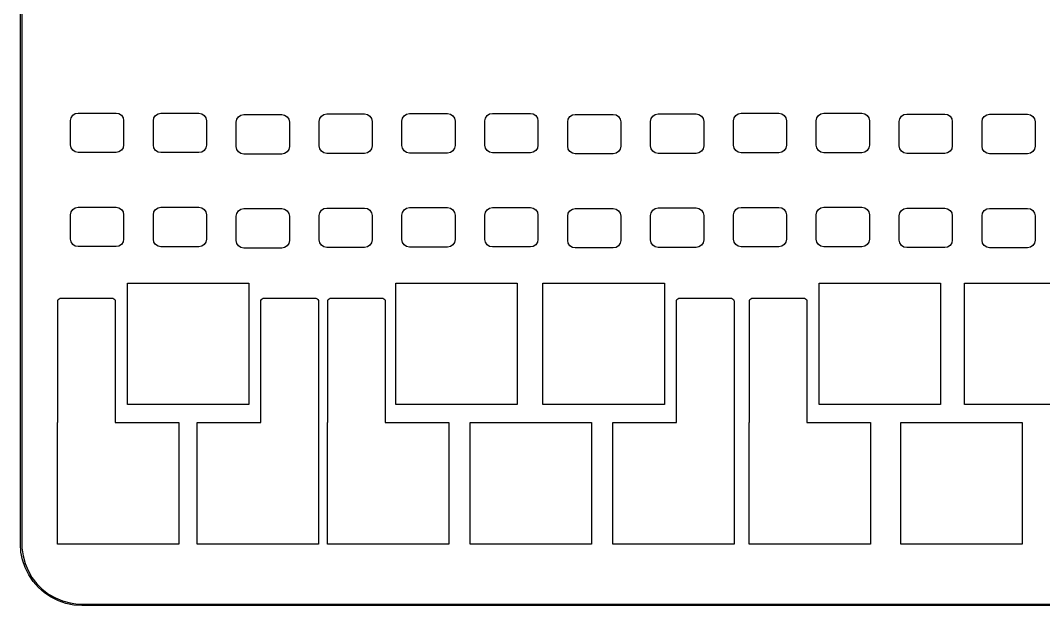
# Model space of a CAD drawing. Header units: millimetres. Extents: x 113.4 to 170.4, y -113 to -74.5.
# Drawn here: x 113.38 to 147.1, y -113.02 to -93.75 of the extents above; entities that cross this region are included whole.
import ezdxf

# ---------------------------------------------------------------- set-up
doc = ezdxf.new("R2010")
doc.units = ezdxf.units.MM
doc.layers.add('F.Mask', color=201, linetype='CONTINUOUS', true_color=0xd864ff)

msp = doc.modelspace()

# ---------------------------------------------------------------- linework, layer by layer
at = {"layer": 'F.Mask', "linetype": 'CONTINUOUS'}
for p, q in [((113.375, -111), (113.375, -76.5)), ((113.425, -76.5), (113.425, -111)), ((115.025, -97.05), (115.04403, -96.954329)), ((115.025, -97.85), (115.025, -97.05)), ((115.04403, -96.954329), (115.098223, -96.873223)), ((115.098223, -96.873223), (115.179329, -96.81903)), ((115.179329, -96.81903), (115.275, -96.8)), ((115.275, -96.8), (116.525, -96.8)), ((116.525, -96.8), (116.620671, -96.81903)), ((116.620671, -96.81903), (116.701777, -96.873223)), ((116.701777, -96.873223), (116.75597, -96.954329)), ((116.75597, -96.954329), (116.775, -97.05)), ((116.775, -97.05), (116.775, -97.85)), ((117.756632, -97.052778), (117.775662, -96.957107)), ((117.756632, -97.852778), (117.756632, -97.052778)), ((117.775662, -96.957107), (117.829855, -96.876001)), ((117.829855, -96.876001), (117.910961, -96.821808)), ((117.910961, -96.821808), (118.006632, -96.802778)), ((118.006632, -96.802778), (119.256632, -96.802778)), ((119.256632, -96.802778), (119.352303, -96.821808)), ((119.352303, -96.821808), (119.433409, -96.876001)), ((119.433409, -96.876001), (119.487602, -96.957107)), ((119.487602, -96.957107), (119.506632, -97.052778)), ((119.506632, -97.052778), (119.506632, -97.852778)), ((120.488263, -97.1), (120.507293, -97.004329)), ((120.488263, -97.9), (120.488263, -97.1)), ((120.507293, -97.004329), (120.561486, -96.923223)), ((120.561486, -96.923223), (120.642592, -96.86903)), ((120.642592, -96.86903), (120.738263, -96.85)), ((120.738263, -96.85), (121.988263, -96.85)), ((121.988263, -96.85), (122.083934, -96.86903)), ((122.083934, -96.86903), (122.16504, -96.923223)), ((122.16504, -96.923223), (122.219233, -97.004329)), ((122.219233, -97.004329), (122.238263, -97.1)), ((122.238263, -97.1), (122.238263, -97.9)), ((123.219895, -97.080556), (123.238925, -96.984885)), ((123.219895, -97.880556), (123.219895, -97.080556)), ((123.238925, -96.984885), (123.293118, -96.903779)), ((123.293118, -96.903779), (123.374224, -96.849586)), ((123.374224, -96.849586), (123.469895, -96.830556)), ((123.469895, -96.830556), (124.719895, -96.830556)), ((124.719895, -96.830556), (124.815566, -96.849586)), ((124.815566, -96.849586), (124.896672, -96.903779)), ((124.896672, -96.903779), (124.950865, -96.984885)), ((124.950865, -96.984885), (124.969895, -97.080556)), ((124.969895, -97.080556), (124.969895, -97.880556)), ((125.951526, -97.066667), (125.970556, -96.970996)), ((125.951526, -97.866667), (125.951526, -97.066667)), ((125.970556, -96.970996), (126.024749, -96.88989)), ((126.024749, -96.88989), (126.105855, -96.835697)), ((126.105855, -96.835697), (126.201526, -96.816667)), ((126.201526, -96.816667), (127.451526, -96.816667)), ((127.451526, -96.816667), (127.547197, -96.835697)), ((127.547197, -96.835697), (127.628303, -96.88989)), ((127.628303, -96.88989), (127.682496, -96.970996)), ((127.682496, -96.970996), (127.701526, -97.066667)), ((127.701526, -97.066667), (127.701526, -97.866667)), ((128.683158, -97.061111), (128.702188, -96.96544)), ((128.683158, -97.861111), (128.683158, -97.061111)), ((128.702188, -96.96544), (128.756381, -96.884334)), ((128.756381, -96.884334), (128.837487, -96.830141)), ((128.837487, -96.830141), (128.933158, -96.811111)), ((128.933158, -96.811111), (130.183158, -96.811111)), ((130.183158, -96.811111), (130.278829, -96.830141)), ((130.278829, -96.830141), (130.359935, -96.884334)), ((130.359935, -96.884334), (130.414128, -96.96544)), ((130.414128, -96.96544), (130.433158, -97.061111)), ((130.433158, -97.061111), (130.433158, -97.861111)), ((131.414789, -97.094444), (131.433819, -96.998773)), ((131.414789, -97.894444), (131.414789, -97.094444)), ((131.433819, -96.998773), (131.488012, -96.917667)), ((131.488012, -96.917667), (131.569118, -96.863474)), ((131.569118, -96.863474), (131.664789, -96.844444)), ((131.664789, -96.844444), (132.914789, -96.844444)), ((132.914789, -96.844444), (133.01046, -96.863474)), ((133.01046, -96.863474), (133.091566, -96.917667)), ((133.091566, -96.917667), (133.145759, -96.998773)), ((133.145759, -96.998773), (133.164789, -97.094444)), ((133.164789, -97.094444), (133.164789, -97.894444)), ((134.146421, -97.077778), (134.165451, -96.982107)), ((134.146421, -97.877778), (134.146421, -97.077778)), ((134.165451, -96.982107), (134.219644, -96.901001)), ((134.219644, -96.901001), (134.30075, -96.846808)), ((134.30075, -96.846808), (134.396421, -96.827778)), ((134.396421, -96.827778), (135.646421, -96.827778)), ((135.646421, -96.827778), (135.742092, -96.846808)), ((135.742092, -96.846808), (135.823198, -96.901001)), ((135.823198, -96.901001), (135.877391, -96.982107)), ((135.877391, -96.982107), (135.896421, -97.077778)), ((135.896421, -97.077778), (135.896421, -97.877778)), ((136.878053, -97.058333), (136.897083, -96.962662)), ((136.878053, -97.858333), (136.878053, -97.058333)), ((136.897083, -96.962662), (136.951276, -96.881556)), ((136.951276, -96.881556), (137.032382, -96.827363)), ((137.032382, -96.827363), (137.128053, -96.808333)), ((137.128053, -96.808333), (138.378053, -96.808333)), ((138.378053, -96.808333), (138.473724, -96.827363)), ((138.473724, -96.827363), (138.55483, -96.881556)), ((138.55483, -96.881556), (138.609023, -96.962662)), ((138.609023, -96.962662), (138.628053, -97.058333)), ((138.628053, -97.058333), (138.628053, -97.858333)), ((139.609684, -97.055556), (139.628714, -96.959885)), ((139.609684, -97.855556), (139.609684, -97.055556)), ((139.628714, -96.959885), (139.682907, -96.878779)), ((139.682907, -96.878779), (139.764013, -96.824586)), ((139.764013, -96.824586), (139.859684, -96.805556)), ((139.859684, -96.805556), (141.109684, -96.805556)), ((141.109684, -96.805556), (141.205355, -96.824586)), ((141.205355, -96.824586), (141.286461, -96.878779)), ((141.286461, -96.878779), (141.340654, -96.959885)), ((141.340654, -96.959885), (141.359684, -97.055556)), ((141.359684, -97.055556), (141.359684, -97.855556)), ((142.341316, -97.083333), (142.360346, -96.987662)), ((142.341316, -97.883333), (142.341316, -97.083333)), ((142.360346, -96.987662), (142.414539, -96.906556)), ((142.414539, -96.906556), (142.495645, -96.852363)), ((142.495645, -96.852363), (142.591316, -96.833333)), ((142.591316, -96.833333), (143.841316, -96.833333)), ((143.841316, -96.833333), (143.936987, -96.852363)), ((143.936987, -96.852363), (144.018093, -96.906556)), ((144.018093, -96.906556), (144.072286, -96.987662)), ((144.072286, -96.987662), (144.091316, -97.083333)), ((144.091316, -97.083333), (144.091316, -97.883333)), ((145.072947, -97.091667), (145.091977, -96.995996)), ((145.072947, -97.891667), (145.072947, -97.091667)), ((145.091977, -96.995996), (145.14617, -96.91489)), ((145.14617, -96.91489), (145.227276, -96.860697)), ((145.227276, -96.860697), (145.322947, -96.841667)), ((145.322947, -96.841667), (146.572947, -96.841667)), ((146.572947, -96.841667), (146.668618, -96.860697)), ((146.668618, -96.860697), (146.749724, -96.91489)), ((146.749724, -96.91489), (146.803917, -96.995996)), ((146.803917, -96.995996), (146.822947, -97.091667)), ((146.822947, -97.091667), (146.822947, -97.891667)), ((115.04403, -97.945671), (115.025, -97.85)), ((115.098223, -98.026777), (115.04403, -97.945671)), ((115.179329, -98.08097), (115.098223, -98.026777)), ((115.275, -98.1), (115.179329, -98.08097)), ((116.525, -98.1), (115.275, -98.1)), ((116.620671, -98.08097), (116.525, -98.1)), ((116.701777, -98.026777), (116.620671, -98.08097)), ((116.75597, -97.945671), (116.701777, -98.026777)), ((116.775, -97.85), (116.75597, -97.945671)), ((117.775662, -97.948449), (117.756632, -97.852778)), ((117.829855, -98.029555), (117.775662, -97.948449)), ((117.910961, -98.083748), (117.829855, -98.029555)), ((118.006632, -98.102778), (117.910961, -98.083748)), ((119.256632, -98.102778), (118.006632, -98.102778)), ((119.352303, -98.083748), (119.256632, -98.102778)), ((119.433409, -98.029555), (119.352303, -98.083748)), ((119.487602, -97.948449), (119.433409, -98.029555)), ((119.506632, -97.852778), (119.487602, -97.948449)), ((120.507293, -97.995671), (120.488263, -97.9)), ((120.561486, -98.076777), (120.507293, -97.995671)), ((120.642592, -98.13097), (120.561486, -98.076777)), ((120.738263, -98.15), (120.642592, -98.13097)), ((122.083934, -98.13097), (121.988263, -98.15)), ((122.16504, -98.076777), (122.083934, -98.13097)), ((122.219233, -97.995671), (122.16504, -98.076777)), ((122.238263, -97.9), (122.219233, -97.995671)), ((123.238925, -97.976227), (123.219895, -97.880556)), ((123.293118, -98.057333), (123.238925, -97.976227)), ((123.374224, -98.111526), (123.293118, -98.057333)), ((123.469895, -98.130556), (123.374224, -98.111526)), ((124.719895, -98.130556), (123.469895, -98.130556)), ((124.815566, -98.111526), (124.719895, -98.130556)), ((124.896672, -98.057333), (124.815566, -98.111526)), ((124.950865, -97.976227), (124.896672, -98.057333)), ((124.969895, -97.880556), (124.950865, -97.976227)), ((125.970556, -97.962338), (125.951526, -97.866667)), ((126.024749, -98.043444), (125.970556, -97.962338)), ((126.105855, -98.097637), (126.024749, -98.043444)), ((126.201526, -98.116667), (126.105855, -98.097637)), ((127.451526, -98.116667), (126.201526, -98.116667)), ((127.547197, -98.097637), (127.451526, -98.116667)), ((127.628303, -98.043444), (127.547197, -98.097637)), ((127.682496, -97.962338), (127.628303, -98.043444)), ((127.701526, -97.866667), (127.682496, -97.962338)), ((128.702188, -97.956782), (128.683158, -97.861111)), ((128.756381, -98.037888), (128.702188, -97.956782)), ((128.837487, -98.092081), (128.756381, -98.037888)), ((128.933158, -98.111111), (128.837487, -98.092081)), ((130.183158, -98.111111), (128.933158, -98.111111)), ((130.278829, -98.092081), (130.183158, -98.111111)), ((130.359935, -98.037888), (130.278829, -98.092081)), ((130.414128, -97.956782), (130.359935, -98.037888)), ((130.433158, -97.861111), (130.414128, -97.956782)), ((131.433819, -97.990115), (131.414789, -97.894444)), ((131.488012, -98.071221), (131.433819, -97.990115)), ((131.569118, -98.125414), (131.488012, -98.071221)), ((131.664789, -98.144444), (131.569118, -98.125414)), ((133.01046, -98.125414), (132.914789, -98.144444)), ((133.091566, -98.071221), (133.01046, -98.125414)), ((133.145759, -97.990115), (133.091566, -98.071221)), ((133.164789, -97.894444), (133.145759, -97.990115)), ((134.165451, -97.973449), (134.146421, -97.877778)), ((134.219644, -98.054555), (134.165451, -97.973449)), ((134.30075, -98.108748), (134.219644, -98.054555)), ((134.396421, -98.127778), (134.30075, -98.108748)), ((135.646421, -98.127778), (134.396421, -98.127778)), ((135.742092, -98.108748), (135.646421, -98.127778)), ((135.823198, -98.054555), (135.742092, -98.108748)), ((135.877391, -97.973449), (135.823198, -98.054555)), ((135.896421, -97.877778), (135.877391, -97.973449)), ((136.897083, -97.954004), (136.878053, -97.858333)), ((136.951276, -98.03511), (136.897083, -97.954004)), ((137.032382, -98.089303), (136.951276, -98.03511)), ((137.128053, -98.108333), (137.032382, -98.089303)), ((138.378053, -98.108333), (137.128053, -98.108333)), ((138.473724, -98.089303), (138.378053, -98.108333)), ((138.55483, -98.03511), (138.473724, -98.089303)), ((138.609023, -97.954004), (138.55483, -98.03511)), ((138.628053, -97.858333), (138.609023, -97.954004)), ((139.628714, -97.951227), (139.609684, -97.855556)), ((139.682907, -98.032333), (139.628714, -97.951227)), ((139.764013, -98.086526), (139.682907, -98.032333)), ((139.859684, -98.105556), (139.764013, -98.086526)), ((141.109684, -98.105556), (139.859684, -98.105556)), ((141.205355, -98.086526), (141.109684, -98.105556)), ((141.286461, -98.032333), (141.205355, -98.086526)), ((141.340654, -97.951227), (141.286461, -98.032333)), ((141.359684, -97.855556), (141.340654, -97.951227)), ((142.360346, -97.979004), (142.341316, -97.883333)), ((142.414539, -98.06011), (142.360346, -97.979004)), ((142.495645, -98.114303), (142.414539, -98.06011)), ((142.591316, -98.133333), (142.495645, -98.114303)), ((143.841316, -98.133333), (142.591316, -98.133333)), ((143.936987, -98.114303), (143.841316, -98.133333)), ((144.018093, -98.06011), (143.936987, -98.114303)), ((144.072286, -97.979004), (144.018093, -98.06011)), ((144.091316, -97.883333), (144.072286, -97.979004)), ((145.091977, -97.987338), (145.072947, -97.891667)), ((145.14617, -98.068444), (145.091977, -97.987338)), ((145.227276, -98.122637), (145.14617, -98.068444)), ((145.322947, -98.141667), (145.227276, -98.122637)), ((146.668618, -98.122637), (146.572947, -98.141667)), ((146.749724, -98.068444), (146.668618, -98.122637)), ((146.803917, -97.987338), (146.749724, -98.068444)), ((146.822947, -97.891667), (146.803917, -97.987338)), ((121.988263, -98.15), (120.738263, -98.15)), ((132.914789, -98.144444), (131.664789, -98.144444)), ((146.572947, -98.141667), (145.322947, -98.141667)), ((115.025, -100.15), (115.04403, -100.054329)), ((115.025, -100.95), (115.025, -100.15)), ((115.04403, -100.054329), (115.098223, -99.973223)), ((115.098223, -99.973223), (115.179329, -99.91903)), ((115.179329, -99.91903), (115.275, -99.9)), ((115.275, -99.9), (116.525, -99.9)), ((116.525, -99.9), (116.620671, -99.91903)), ((116.620671, -99.91903), (116.701777, -99.973223)), ((116.701777, -99.973223), (116.75597, -100.054329)), ((116.75597, -100.054329), (116.775, -100.15)), ((116.775, -100.15), (116.775, -100.95)), ((117.756632, -100.152778), (117.775662, -100.057107)), ((117.756632, -100.952778), (117.756632, -100.152778)), ((117.775662, -100.057107), (117.829855, -99.976001)), ((117.829855, -99.976001), (117.910961, -99.921808)), ((117.910961, -99.921808), (118.006632, -99.902778)), ((118.006632, -99.902778), (119.256632, -99.902778)), ((119.256632, -99.902778), (119.352303, -99.921808)), ((119.352303, -99.921808), (119.433409, -99.976001)), ((119.433409, -99.976001), (119.487602, -100.057107)), ((119.487602, -100.057107), (119.506632, -100.152778)), ((119.506632, -100.152778), (119.506632, -100.952778)), ((120.488263, -100.2), (120.507293, -100.104329)), ((120.507293, -100.104329), (120.561486, -100.023223)), ((120.561486, -100.023223), (120.642592, -99.96903)), ((120.642592, -99.96903), (120.738263, -99.95)), ((120.738263, -99.95), (121.988263, -99.95)), ((121.988263, -99.95), (122.083934, -99.96903)), ((122.083934, -99.96903), (122.16504, -100.023223)), ((122.16504, -100.023223), (122.219233, -100.104329)), ((122.219233, -100.104329), (122.238263, -100.2)), ((123.219895, -100.180556), (123.238925, -100.084885)), ((123.238925, -100.084885), (123.293118, -100.003779)), ((123.293118, -100.003779), (123.374224, -99.949586)), ((123.374224, -99.949586), (123.469895, -99.930556)), ((123.469895, -99.930556), (124.719895, -99.930556)), ((124.719895, -99.930556), (124.815566, -99.949586)), ((124.815566, -99.949586), (124.896672, -100.003779)), ((124.896672, -100.003779), (124.950865, -100.084885)), ((124.950865, -100.084885), (124.969895, -100.180556)), ((125.951526, -100.166667), (125.970556, -100.070996)), ((125.970556, -100.070996), (126.024749, -99.98989)), ((126.024749, -99.98989), (126.105855, -99.935697)), ((126.105855, -99.935697), (126.201526, -99.916667)), ((126.201526, -99.916667), (127.451526, -99.916667)), ((127.451526, -99.916667), (127.547197, -99.935697)), ((127.547197, -99.935697), (127.628303, -99.98989)), ((127.628303, -99.98989), (127.682496, -100.070996)), ((127.682496, -100.070996), (127.701526, -100.166667)), ((128.683158, -100.161111), (128.702188, -100.06544)), ((128.683158, -100.961111), (128.683158, -100.161111)), ((128.702188, -100.06544), (128.756381, -99.984334)), ((128.756381, -99.984334), (128.837487, -99.930141)), ((128.837487, -99.930141), (128.933158, -99.911111)), ((128.933158, -99.911111), (130.183158, -99.911111)), ((130.183158, -99.911111), (130.278829, -99.930141)), ((130.278829, -99.930141), (130.359935, -99.984334)), ((130.359935, -99.984334), (130.414128, -100.06544)), ((130.414128, -100.06544), (130.433158, -100.161111)), ((130.433158, -100.161111), (130.433158, -100.961111)), ((131.414789, -100.194444), (131.433819, -100.098773)), ((131.433819, -100.098773), (131.488012, -100.017667)), ((131.488012, -100.017667), (131.569118, -99.963474)), ((131.569118, -99.963474), (131.664789, -99.944444)), ((131.664789, -99.944444), (132.914789, -99.944444)), ((132.914789, -99.944444), (133.01046, -99.963474)), ((133.01046, -99.963474), (133.091566, -100.017667)), ((133.091566, -100.017667), (133.145759, -100.098773)), ((133.145759, -100.098773), (133.164789, -100.194444)), ((134.146421, -100.177778), (134.165451, -100.082107)), ((134.165451, -100.082107), (134.219644, -100.001001)), ((134.219644, -100.001001), (134.30075, -99.946808)), ((134.30075, -99.946808), (134.396421, -99.927778)), ((134.396421, -99.927778), (135.646421, -99.927778)), ((135.646421, -99.927778), (135.742092, -99.946808)), ((135.742092, -99.946808), (135.823198, -100.001001)), ((135.823198, -100.001001), (135.877391, -100.082107)), ((135.877391, -100.082107), (135.896421, -100.177778)), ((136.878053, -100.158333), (136.897083, -100.062662)), ((136.878053, -100.958333), (136.878053, -100.158333)), ((136.897083, -100.062662), (136.951276, -99.981556)), ((136.951276, -99.981556), (137.032382, -99.927363)), ((137.032382, -99.927363), (137.128053, -99.908333)), ((137.128053, -99.908333), (138.378053, -99.908333)), ((138.378053, -99.908333), (138.473724, -99.927363)), ((138.473724, -99.927363), (138.55483, -99.981556)), ((138.55483, -99.981556), (138.609023, -100.062662)), ((138.609023, -100.062662), (138.628053, -100.158333)), ((138.628053, -100.158333), (138.628053, -100.958333)), ((139.609684, -100.155556), (139.628714, -100.059885)), ((139.609684, -100.955556), (139.609684, -100.155556)), ((139.628714, -100.059885), (139.682907, -99.978779)), ((139.682907, -99.978779), (139.764013, -99.924586)), ((139.764013, -99.924586), (139.859684, -99.905556)), ((139.859684, -99.905556), (141.109684, -99.905556)), ((141.109684, -99.905556), (141.205355, -99.924586)), ((141.205355, -99.924586), (141.286461, -99.978779)), ((141.286461, -99.978779), (141.340654, -100.059885)), ((141.340654, -100.059885), (141.359684, -100.155556)), ((141.359684, -100.155556), (141.359684, -100.955556)), ((142.341316, -100.183333), (142.360346, -100.087662)), ((142.360346, -100.087662), (142.414539, -100.006556)), ((142.414539, -100.006556), (142.495645, -99.952363)), ((142.495645, -99.952363), (142.591316, -99.933333)), ((142.591316, -99.933333), (143.841316, -99.933333)), ((143.841316, -99.933333), (143.936987, -99.952363)), ((143.936987, -99.952363), (144.018093, -100.006556)), ((144.018093, -100.006556), (144.072286, -100.087662)), ((144.072286, -100.087662), (144.091316, -100.183333)), ((145.072947, -100.191667), (145.091977, -100.095996)), ((145.091977, -100.095996), (145.14617, -100.01489)), ((145.14617, -100.01489), (145.227276, -99.960697)), ((145.227276, -99.960697), (145.322947, -99.941667)), ((145.322947, -99.941667), (146.572947, -99.941667)), ((146.572947, -99.941667), (146.668618, -99.960697)), ((146.668618, -99.960697), (146.749724, -100.01489)), ((146.749724, -100.01489), (146.803917, -100.095996)), ((146.803917, -100.095996), (146.822947, -100.191667)), ((120.488263, -101), (120.488263, -100.2)), ((122.238263, -100.2), (122.238263, -101)), ((123.219895, -100.980556), (123.219895, -100.180556)), ((124.969895, -100.180556), (124.969895, -100.980556)), ((125.951526, -100.966667), (125.951526, -100.166667)), ((127.701526, -100.166667), (127.701526, -100.966667)), ((131.414789, -100.994444), (131.414789, -100.194444)), ((133.164789, -100.194444), (133.164789, -100.994444)), ((134.146421, -100.977778), (134.146421, -100.177778)), ((135.896421, -100.177778), (135.896421, -100.977778)), ((142.341316, -100.983333), (142.341316, -100.183333)), ((144.091316, -100.183333), (144.091316, -100.983333)), ((145.072947, -100.991667), (145.072947, -100.191667)), ((146.822947, -100.191667), (146.822947, -100.991667)), ((115.04403, -101.045671), (115.025, -100.95)), ((115.098223, -101.126777), (115.04403, -101.045671)), ((115.179329, -101.18097), (115.098223, -101.126777)), ((116.701777, -101.126777), (116.620671, -101.18097)), ((116.75597, -101.045671), (116.701777, -101.126777)), ((116.775, -100.95), (116.75597, -101.045671)), ((117.775662, -101.048449), (117.756632, -100.952778)), ((117.829855, -101.129555), (117.775662, -101.048449)), ((117.910961, -101.183748), (117.829855, -101.129555)), ((119.433409, -101.129555), (119.352303, -101.183748)), ((119.487602, -101.048449), (119.433409, -101.129555)), ((119.506632, -100.952778), (119.487602, -101.048449)), ((120.507293, -101.095671), (120.488263, -101)), ((120.561486, -101.176777), (120.507293, -101.095671)), ((122.219233, -101.095671), (122.16504, -101.176777)), ((122.238263, -101), (122.219233, -101.095671)), ((123.238925, -101.076227), (123.219895, -100.980556)), ((123.293118, -101.157333), (123.238925, -101.076227)), ((123.374224, -101.211526), (123.293118, -101.157333)), ((124.896672, -101.157333), (124.815566, -101.211526)), ((124.950865, -101.076227), (124.896672, -101.157333)), ((124.969895, -100.980556), (124.950865, -101.076227)), ((125.970556, -101.062338), (125.951526, -100.966667)), ((126.024749, -101.143444), (125.970556, -101.062338)), ((126.105855, -101.197637), (126.024749, -101.143444)), ((127.628303, -101.143444), (127.547197, -101.197637)), ((127.682496, -101.062338), (127.628303, -101.143444)), ((127.701526, -100.966667), (127.682496, -101.062338)), ((128.702188, -101.056782), (128.683158, -100.961111)), ((128.756381, -101.137888), (128.702188, -101.056782)), ((128.837487, -101.192081), (128.756381, -101.137888)), ((130.359935, -101.137888), (130.278829, -101.192081)), ((130.414128, -101.056782), (130.359935, -101.137888)), ((130.433158, -100.961111), (130.414128, -101.056782)), ((131.433819, -101.090115), (131.414789, -100.994444)), ((131.488012, -101.171221), (131.433819, -101.090115)), ((131.569118, -101.225414), (131.488012, -101.171221)), ((133.091566, -101.171221), (133.01046, -101.225414)), ((133.145759, -101.090115), (133.091566, -101.171221)), ((133.164789, -100.994444), (133.145759, -101.090115)), ((134.165451, -101.073449), (134.146421, -100.977778)), ((134.219644, -101.154555), (134.165451, -101.073449)), ((134.30075, -101.208748), (134.219644, -101.154555)), ((135.823198, -101.154555), (135.742092, -101.208748)), ((135.877391, -101.073449), (135.823198, -101.154555)), ((135.896421, -100.977778), (135.877391, -101.073449)), ((136.897083, -101.054004), (136.878053, -100.958333)), ((136.951276, -101.13511), (136.897083, -101.054004)), ((137.032382, -101.189303), (136.951276, -101.13511)), ((138.55483, -101.13511), (138.473724, -101.189303)), ((138.609023, -101.054004), (138.55483, -101.13511)), ((138.628053, -100.958333), (138.609023, -101.054004)), ((139.628714, -101.051227), (139.609684, -100.955556)), ((139.682907, -101.132333), (139.628714, -101.051227)), ((139.764013, -101.186526), (139.682907, -101.132333)), ((141.286461, -101.132333), (141.205355, -101.186526)), ((141.340654, -101.051227), (141.286461, -101.132333)), ((141.359684, -100.955556), (141.340654, -101.051227)), ((142.360346, -101.079004), (142.341316, -100.983333)), ((142.414539, -101.16011), (142.360346, -101.079004)), ((142.495645, -101.214303), (142.414539, -101.16011)), ((144.018093, -101.16011), (143.936987, -101.214303)), ((144.072286, -101.079004), (144.018093, -101.16011)), ((144.091316, -100.983333), (144.072286, -101.079004)), ((145.091977, -101.087338), (145.072947, -100.991667)), ((145.14617, -101.168444), (145.091977, -101.087338)), ((145.227276, -101.222637), (145.14617, -101.168444)), ((146.749724, -101.168444), (146.668618, -101.222637)), ((146.803917, -101.087338), (146.749724, -101.168444)), ((146.822947, -100.991667), (146.803917, -101.087338)), ((115.275, -101.2), (115.179329, -101.18097)), ((116.525, -101.2), (115.275, -101.2)), ((116.620671, -101.18097), (116.525, -101.2)), ((118.006632, -101.202778), (117.910961, -101.183748)), ((119.256632, -101.202778), (118.006632, -101.202778)), ((119.352303, -101.183748), (119.256632, -101.202778)), ((120.642592, -101.23097), (120.561486, -101.176777)), ((120.738263, -101.25), (120.642592, -101.23097)), ((121.988263, -101.25), (120.738263, -101.25)), ((122.083934, -101.23097), (121.988263, -101.25)), ((122.16504, -101.176777), (122.083934, -101.23097)), ((123.469895, -101.230556), (123.374224, -101.211526)), ((124.719895, -101.230556), (123.469895, -101.230556)), ((124.815566, -101.211526), (124.719895, -101.230556)), ((126.201526, -101.216667), (126.105855, -101.197637)), ((127.451526, -101.216667), (126.201526, -101.216667)), ((127.547197, -101.197637), (127.451526, -101.216667)), ((128.933158, -101.211111), (128.837487, -101.192081)), ((130.183158, -101.211111), (128.933158, -101.211111)), ((130.278829, -101.192081), (130.183158, -101.211111)), ((131.664789, -101.244444), (131.569118, -101.225414)), ((132.914789, -101.244444), (131.664789, -101.244444)), ((133.01046, -101.225414), (132.914789, -101.244444)), ((134.396421, -101.227778), (134.30075, -101.208748)), ((135.646421, -101.227778), (134.396421, -101.227778)), ((135.742092, -101.208748), (135.646421, -101.227778)), ((137.128053, -101.208333), (137.032382, -101.189303)), ((138.378053, -101.208333), (137.128053, -101.208333)), ((138.473724, -101.189303), (138.378053, -101.208333)), ((139.859684, -101.205556), (139.764013, -101.186526)), ((141.109684, -101.205556), (139.859684, -101.205556)), ((141.205355, -101.186526), (141.109684, -101.205556)), ((142.591316, -101.233333), (142.495645, -101.214303)), ((143.841316, -101.233333), (142.591316, -101.233333)), ((143.936987, -101.214303), (143.841316, -101.233333)), ((145.322947, -101.241667), (145.227276, -101.222637)), ((146.572947, -101.241667), (145.322947, -101.241667)), ((146.668618, -101.222637), (146.572947, -101.241667)), ((116.9, -106.4), (116.9, -102.4)), ((116.9, -102.4), (120.9, -102.4)), ((120.9, -102.4), (120.9, -106.4)), ((125.75, -106.4), (125.75, -102.4)), ((125.75, -102.4), (129.75, -102.4)), ((129.75, -102.4), (129.75, -106.4)), ((130.6, -106.4), (130.6, -102.4)), ((130.6, -102.4), (134.6, -102.4)), ((134.6, -102.4), (134.6, -106.4)), ((139.7, -106.4), (139.7, -102.4)), ((139.7, -102.4), (143.7, -102.4)), ((143.7, -102.4), (143.7, -106.4)), ((144.5, -106.4), (144.5, -102.4)), ((144.5, -102.4), (148.5, -102.4)), ((114.603651, -103), (114.605572, -102.980491)), ((114.603651, -107), (114.603651, -103)), ((114.605572, -102.980491), (114.620504, -102.944443)), ((114.620504, -102.944443), (114.648094, -102.916853)), ((114.648094, -102.916853), (114.684142, -102.901921)), ((114.684142, -102.901921), (114.703651, -102.9)), ((114.703651, -102.9), (116.4, -102.9)), ((116.4, -102.9), (116.419509, -102.901921)), ((116.419509, -102.901921), (116.455557, -102.916853)), ((116.455557, -102.916853), (116.483147, -102.944443)), ((116.483147, -102.944443), (116.498079, -102.980491)), ((116.498079, -102.980491), (116.5, -103)), ((116.5, -103), (116.5, -107)), ((121.3, -103), (121.301921, -102.980491)), ((121.3, -107), (121.3, -103)), ((121.301921, -102.980491), (121.316853, -102.944443)), ((121.316853, -102.944443), (121.344443, -102.916853)), ((121.344443, -102.916853), (121.380491, -102.901921)), ((121.380491, -102.901921), (121.4, -102.9)), ((121.4, -102.9), (123.096349, -102.9)), ((123.096349, -102.9), (123.115858, -102.901921)), ((123.115858, -102.901921), (123.151906, -102.916853)), ((123.151906, -102.916853), (123.179496, -102.944443)), ((123.179496, -102.944443), (123.194428, -102.980491)), ((123.194428, -102.980491), (123.196349, -103)), ((123.196349, -103), (123.196349, -107)), ((123.503651, -103), (123.505572, -102.980491)), ((123.503651, -107), (123.503651, -103)), ((123.505572, -102.980491), (123.520504, -102.944443)), ((123.520504, -102.944443), (123.548094, -102.916853)), ((123.548094, -102.916853), (123.584142, -102.901921)), ((123.584142, -102.901921), (123.603651, -102.9)), ((123.603651, -102.9), (125.3, -102.9)), ((125.3, -102.9), (125.319509, -102.901921)), ((125.319509, -102.901921), (125.355557, -102.916853)), ((125.355557, -102.916853), (125.383147, -102.944443)), ((125.383147, -102.944443), (125.398079, -102.980491)), ((125.398079, -102.980491), (125.4, -103)), ((125.4, -103), (125.4, -107)), ((135, -103), (135.001921, -102.980491)), ((135, -107), (135, -103)), ((135.001921, -102.980491), (135.016853, -102.944443)), ((135.016853, -102.944443), (135.044443, -102.916853)), ((135.044443, -102.916853), (135.080491, -102.901921)), ((135.080491, -102.901921), (135.1, -102.9)), ((135.1, -102.9), (136.796349, -102.9)), ((136.796349, -102.9), (136.815858, -102.901921)), ((136.815858, -102.901921), (136.851906, -102.916853)), ((136.851906, -102.916853), (136.879496, -102.944443)), ((136.879496, -102.944443), (136.894428, -102.980491)), ((136.894428, -102.980491), (136.896349, -103)), ((136.896349, -103), (136.896349, -107)), ((137.403651, -103), (137.405572, -102.980491)), ((137.403651, -107), (137.403651, -103)), ((137.405572, -102.980491), (137.420504, -102.944443)), ((137.420504, -102.944443), (137.448094, -102.916853)), ((137.448094, -102.916853), (137.484142, -102.901921)), ((137.484142, -102.901921), (137.503651, -102.9)), ((137.503651, -102.9), (139.2, -102.9)), ((139.2, -102.9), (139.219509, -102.901921)), ((139.219509, -102.901921), (139.255557, -102.916853)), ((139.255557, -102.916853), (139.283147, -102.944443)), ((139.283147, -102.944443), (139.298079, -102.980491)), ((139.298079, -102.980491), (139.3, -103)), ((139.3, -103), (139.3, -107)), ((120.9, -106.4), (116.9, -106.4)), ((129.75, -106.4), (125.75, -106.4)), ((134.6, -106.4), (130.6, -106.4)), ((143.7, -106.4), (139.7, -106.4)), ((148.5, -106.4), (144.5, -106.4)), ((114.6, -111), (114.6, -107)), ((114.6, -107), (114.603651, -107)), ((116.5, -107), (118.6, -107)), ((118.6, -107), (118.6, -111)), ((119.2, -111), (119.2, -107)), ((119.2, -107), (121.3, -107)), ((123.196349, -107), (123.2, -107)), ((123.2, -107), (123.2, -111)), ((123.5, -111), (123.5, -107)), ((123.5, -107), (123.503651, -107)), ((125.4, -107), (127.5, -107)), ((127.5, -107), (127.5, -111)), ((128.2, -111), (128.2, -107)), ((128.2, -107), (132.2, -107)), ((132.2, -107), (132.2, -111)), ((132.9, -111), (132.9, -107)), ((132.9, -107), (135, -107)), ((136.896349, -107), (136.9, -107)), ((136.9, -107), (136.9, -111)), ((137.4, -111), (137.4, -107)), ((137.4, -107), (137.403651, -107)), ((139.3, -107), (141.4, -107)), ((141.4, -107), (141.4, -111)), ((142.4, -111), (142.4, -107)), ((142.4, -107), (146.4, -107)), ((146.4, -107), (146.4, -111)), ((113.392324, -111.264316), (113.375, -111)), ((113.444, -111.524109), (113.392324, -111.264316)), ((113.425, -111), (113.425, -111.129448)), ((113.425, -111.129448), (113.458792, -111.38613)), ((118.6, -111), (114.6, -111)), ((123.2, -111), (119.2, -111)), ((127.5, -111), (123.5, -111)), ((132.2, -111), (128.2, -111)), ((136.9, -111), (132.9, -111)), ((141.4, -111), (137.4, -111)), ((146.4, -111), (142.4, -111)), ((113.529144, -111.774934), (113.444, -111.524109)), ((113.458792, -111.38613), (113.5258, -111.636205)), ((113.5258, -111.636205), (113.624875, -111.875395)), ((113.646298, -112.0125), (113.529144, -111.774934)), ((113.624875, -111.875395), (113.754323, -112.099606)), ((113.793459, -112.232742), (113.646298, -112.0125)), ((113.754323, -112.099606), (113.91193, -112.305003)), ((113.968108, -112.431892), (113.793459, -112.232742)), ((113.91193, -112.305003), (114.094997, -112.48807)), ((114.167258, -112.606541), (113.968108, -112.431892)), ((114.094997, -112.48807), (114.300394, -112.645677)), ((114.3875, -112.753702), (114.167258, -112.606541)), ((114.300394, -112.645677), (114.524605, -112.775125)), ((114.625066, -112.870856), (114.3875, -112.753702)), ((114.524605, -112.775125), (114.763795, -112.8742)), ((114.875891, -112.956), (114.625066, -112.870856)), ((114.763795, -112.8742), (115.01387, -112.941208)), ((115.135684, -113.007676), (114.875891, -112.956)), ((115.01387, -112.941208), (115.270552, -112.975)), ((115.270552, -112.975), (115.4, -112.975)), ((115.4, -112.975), (168.4, -112.975)), ((115.4, -113.025), (115.135684, -113.007676)), ((168.4, -113.025), (115.4, -113.025))]:
    msp.add_line(p, q, dxfattribs=at)

doc.saveas('drawing.dxf')
